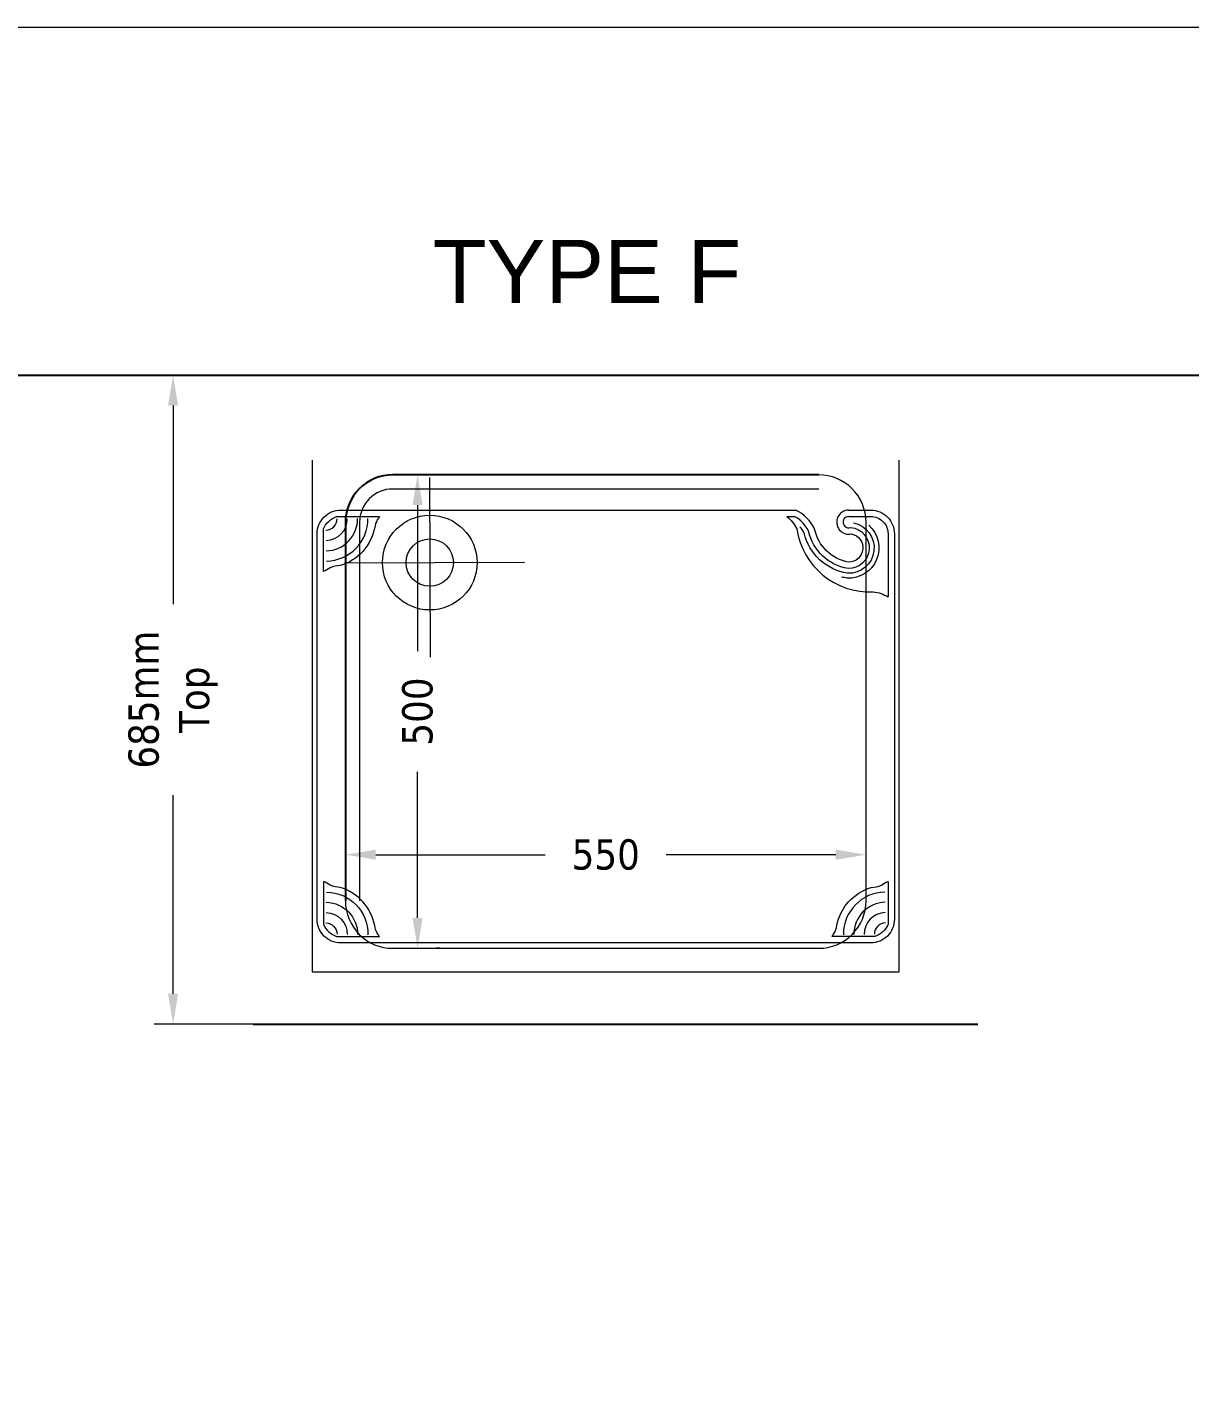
# Model space of a CAD drawing. Header units: millimetres. Extents: x 46649 to 61237, y -33954 to -18530.
# Drawn here: x 52292 to 53521, y -19966 to -18530 of the extents above; entities that cross this region are included whole.
import ezdxf

# ---------------------------------------------------------------- set-up
doc = ezdxf.new("R2010")
doc.units = ezdxf.units.MM
for name, color, linetype, lineweight in [('border', 7, 'Continuous', 0), ('e-5', 3, 'Continuous', 40), ('ed-1', 6, 'Continuous', 5), ('eo-1', 7, 'Continuous', 9), ('eo-3', 2, 'Continuous', 25), ('t-3', 2, 'Continuous', 25), ('t1-e', 1, 'Continuous', 5)]:
    doc.layers.add(name, color=color, linetype=linetype, lineweight=lineweight)
doc.styles.add('ARIAL', font='')
doc.styles.add('TAHOMA', font='', dxfattribs={"height": 32})
doc.styles.get('ARIAL').set_extended_font_data('Arial')
doc.styles.get('TAHOMA').set_extended_font_data('Tahoma')
doc.dimstyles.new('1-20', dxfattribs={"dimtxt": 32, "dimasz": 32, "dimexe": 20, "dimexo": 50, "dimgap": 30, "dimtad": 0, "dimtoh": 1, "dimdec": 5, "dimrnd": 5, "dimzin": 12, "dimdsep": 46, "dimtxsty": 'TAHOMA', "dimcen": -40, "dimclrd": 1, "dimclre": 6, "dimclrt": 2, "dimadec": 0, "dimazin": 0, "dimtfac": 1, "dimtdec": 5, "dimtmove": 0, "dimatfit": 0, "dimldrblk": 'DOT', "dimfxl": 1, "dimtolj": 1, "dimtzin": 12, "dimlwd": -1, "dimlwe": -1, "dimarcsym": 0})

# ---------------------------------------------------------------- blocks, each defined once
blk = doc.blocks.new('A$C717D2C5F')
at = {"layer": 'ed-1'}
for points in [[(0, 561.7), (0, 585, -0.414214), (25, 610), (432, 610, -0.414214), (457, 585), (457, 25, -0.414214), (432, 0), (25, 0, -0.414214), (0, 25), (0, 506)], [(6.7, 561.7), (6.7, 585, -0.414214), (25, 603.3), (91.7, 603.3)], [(6.7, 496.3, -0.116111), (19.9, 506.8, 0.382925), (86.3, 587.7, -0.127464), (91.7, 603.3, -0.127464)], [(392.2, 603.3), (437.3, 603.3, -0.206934), (450.2, 589.4), (450.2, 543.9, 0.030035), (446.7, 546.3, 0.110709), (438.7, 549.1, -0.277602), (398.4, 585.4, 0.105371), (396, 596.2, -0.056576), (392.2, 603.3, 0.414098)], [(16, 582.9, -0.707881), (71.8, 559.9, -0.023809), (70.6, 554.2)], [(403.3, 600, 0.41242), (448.3, 556.2, -2.753801)], [(414.1, 600.2, 0.41242), (448.2, 567.1, 0.41242)], [(425, 600.4, 0.41242), (448, 578, 0.41242)], [(435.9, 600.6, 0.41242), (447.9, 588.9, 0.41242)], [(0, 561.7, 1.120552), (25.1, 564.6, -0.905579), (54.9, 561.6, -0.305427), (20.1, 525.7, 0.178454), (0, 506, -3.006197)], [(6.7, 561.7, 1.225254), (18.2, 564, -0.958683), (61.6, 561, -0.304301), (22.3, 519.3, 0.162516), (6.7, 504.5, 0.162516)], [(13.4, 566.8, -0.926924), (66.7, 560.5, -0.303081), (24, 514.5, 0.068295), (17.5, 510.1, 0.068295)], [(64.8, 6.7), (19.7, 6.7, -0.206934), (6.8, 20.6), (6.8, 66.1, 0.030035), (10.3, 63.7, 0.110709), (18.3, 60.9, -0.277602), (58.6, 24.6, 0.105371), (61, 13.8, -0.056576), (64.8, 6.7, 0.414098)], [(392.2, 6.7), (437.3, 6.7, 0.206934), (450.2, 20.6), (450.2, 66.1, -0.030035), (446.7, 63.7, -0.110709), (438.7, 60.9, 0.277602), (398.4, 24.6, -0.105371), (396, 13.8, 0.056576), (392.2, 6.7, -0.414098)], [(53.7, 10, 0.41242), (8.7, 53.8, -2.753801)], [(403.3, 10, -0.41242), (448.3, 53.8, 2.753801)], [(42.9, 9.8, 0.41242), (8.8, 42.9, 0.41242)], [(32, 9.6, 0.41242), (9, 32, 0.41242)], [(414.1, 9.8, -0.41242), (448.2, 42.9, -0.41242)], [(425, 9.6, -0.41242), (448, 32, -0.41242)], [(21.1, 9.4, 0.41242), (9.1, 21.1, 0.41242)], [(435.9, 9.4, -0.41242), (447.9, 21.1, -0.41242)]]:
    blk.add_lwpolyline(points, format="xyb", dxfattribs=at)
blk.add_lwpolyline([(6.7, 496.3), (6.7, 504.5)], dxfattribs=at)
blk = doc.blocks.new('*D318')
at = {"layer": 'defpoints', "color": 0}
for p in [(53178.6, -19404.2), (52628.6, -19453), (53178.6, -19453)]:
    blk.add_point(p, dxfattribs=at)
at = {"layer": 't1-e', "color": 6}
for p, q in [((52628.6, -19403), (52628.6, -19384.2)), ((53178.6, -19403), (53178.6, -19384.2))]:
    blk.add_line(p, q, dxfattribs=at)
at = {"layer": 't1-e', "color": 1}
for p, q in [((52660.6, -19404.2), (52839.7, -19404.2)), ((53146.6, -19404.2), (52967.4, -19404.2))]:
    blk.add_line(p, q, dxfattribs=at)
for points in [[(52660.6, -19398.8), (52660.6, -19409.5), (52628.6, -19404.2)], [(53146.6, -19409.5), (53146.6, -19398.8), (53178.6, -19404.2)]]:
    blk.add_solid(points, dxfattribs=at)
at = {"layer": 't1-e', "color": 2, "insert": (52903.6, -19404.2), "char_height": 32, "attachment_point": 5, "style": 'TAHOMA'}
blk.add_mtext('\\A1;550', dxfattribs=at)
blk = doc.blocks.new('_Dot')
at = {"layer": 'e-5', "lineweight": -2}
blk.add_line((-0.5, 0), (-1, 0), dxfattribs=at)
at = {"layer": 'e-5', "const_width": 0.5}
blk.add_lwpolyline([(-0.25, 0, 1), (0.25, 0, 1)], format="xyb", close=True, dxfattribs=at)
blk = doc.blocks.new('*D319')
at = {"layer": 'defpoints', "color": 0}
for p in [(52678.6, -19003), (52678.6, -19503), (52704.8, -19503)]:
    blk.add_point(p, dxfattribs=at)
at = {"layer": 't1-e', "color": 6}
for p, q in [((52728.6, -19003), (52724.8, -19003)), ((52728.6, -19503), (52724.8, -19503))]:
    blk.add_line(p, q, dxfattribs=at)
at = {"layer": 't1-e', "color": 1}
for p, q in [((52704.8, -19035), (52704.8, -19189.2)), ((52704.8, -19471), (52704.8, -19316.8))]:
    blk.add_line(p, q, dxfattribs=at)
for points in [[(52710.1, -19035), (52699.5, -19035), (52704.8, -19003)], [(52699.5, -19471), (52710.1, -19471), (52704.8, -19503)]]:
    blk.add_solid(points, dxfattribs=at)
at = {"layer": 't1-e', "color": 2, "insert": (52704.8, -19253), "char_height": 32, "attachment_point": 5, "rotation": 90, "style": 'TAHOMA'}
blk.add_mtext('\\A1;500', dxfattribs=at)
blk = doc.blocks.new('*D320')
at = {"layer": 'defpoints', "color": 0}
for p in [(52737.2, -18898), (52446.5, -19583), (52737.2, -19583)]:
    blk.add_point(p, dxfattribs=at)
at = {"layer": 't1-e', "color": 6}
for p, q in [((52687.2, -18898), (52426.5, -18898)), ((52687.2, -19583), (52426.5, -19583))]:
    blk.add_line(p, q, dxfattribs=at)
at = {"layer": 't1-e', "color": 1}
for p, q in [((52446.5, -18930), (52446.5, -19139.8)), ((52446.5, -19551), (52446.5, -19341.2))]:
    blk.add_line(p, q, dxfattribs=at)
for points in [[(52451.8, -18930), (52441.2, -18930), (52446.5, -18898)], [(52441.2, -19551), (52451.8, -19551), (52446.5, -19583)]]:
    blk.add_solid(points, dxfattribs=at)
at = {"layer": 't1-e', "color": 2, "insert": (52446.5, -19240.5), "char_height": 32, "attachment_point": 5, "rotation": 90, "style": 'TAHOMA'}
blk.add_mtext('\\A1;685mm\\PTop', dxfattribs=at)

msp = doc.modelspace()

# ---------------------------------------------------------------- linework, layer by layer
at = {"layer": 'border'}
msp.add_lwpolyline([(61237.47042, -18530.37398), (61237.47042, -33954.2691), (46649.3202, -33954.2691), (46649.3202, -18530.37398), (61237.47042, -18530.37398)], dxfattribs=at)
at = {"layer": 'ed-1'}
for p, q in [((52717.389975, -19005.757872), (52717.992741, -19195.756916)), ((52627.675948, -19096.04294), (52817.674992, -19095.440174))]:
    msp.add_line(p, q, dxfattribs=at)
msp.add_lwpolyline([(52593.558582, -18987.548217), (52593.558582, -19528.029312), (53213.558582, -19528.029312), (53213.558582, -18987.548217)], dxfattribs=at)
msp.add_lwpolyline([(53128.558582, -19018.029312), (52678.558582, -19018.029312, 0.4142135624), (52643.558582, -19053.029312), (52643.558582, -19453.029312)], format="xyb", dxfattribs=at)
for radius in [50, 25]:
    msp.add_circle((52717.675496, -19095.75742), radius, dxfattribs=at)
at = {"layer": 'eo-1'}
msp.add_lwpolyline([(52628.558582, -19453.029312, 0.4142135624), (52678.558582, -19503.029312), (53128.558582, -19503.029312, 0.4142135624), (53178.558582, -19453.029312), (53178.558582, -19053.029312, 0.4142135624), (53128.558582, -19003.029312)], format="xyb", dxfattribs=at)
at = {"layer": 'eo-3', "ltscale": 5}
for points in [[(59943.383374, -18898.029312), (47970.041647, -18898.029312)], [(52531.0822, -19583.029312), (53296.636444, -19583.029312)]]:
    msp.add_lwpolyline(points, dxfattribs=at)
at = {"layer": 'eo-3'}
msp.add_lwpolyline([(53128.558582, -19003.029312), (52678.558582, -19003.029312, 0.4142135624), (52628.558582, -19053.029312), (52628.558582, -19453.029312)], format="xyb", dxfattribs=at)

# ---------------------------------------------------------------- block references
at = {"layer": 'eo-1', "rotation": 270}
msp.add_blockref('A$C717D2C5F', (52598.558538, -19040.352795), dxfattribs=at)

# ---------------------------------------------------------------- texts
at = {"layer": 't-3', "color": 2, "insert": (52720.776839, -18754.974192), "char_height": 66.6666667, "width": 344.93230305, "attachment_point": 1, "style": 'ARIAL'}
msp.add_mtext('TYPE F', dxfattribs=at)

# ---------------------------------------------------------------- dimensions: what is measured, and where the dimension line sits
at = {"layer": 't1-e'}
dim = msp.add_linear_dim(base=(52446.514707, -19583.029312), p1=(52737.199835, -18898.029312), p2=(52737.199835, -19583.029312), angle=90, text='<>mm\\PTop', dimstyle='1-20', dxfattribs=at)
dim.commit()
dim.dimension.update_dxf_attribs({"geometry": '*D320', "text_midpoint": (52446.514707, -19240.529312)})
dim = msp.add_linear_dim(base=(52704.796223, -19503.029312), p1=(52678.558582, -19003.029312), p2=(52678.558582, -19503.029312), angle=90, dimstyle='1-20', dxfattribs=at)
dim.commit()
dim.dimension.update_dxf_attribs({"geometry": '*D319', "text_midpoint": (52704.796223, -19253.029312)})
dim = msp.add_linear_dim(base=(53178.558582, -19404.161788), p1=(52628.558582, -19453.029312), p2=(53178.558582, -19453.029312), dimstyle='1-20', dxfattribs=at)
dim.commit()
dim.dimension.update_dxf_attribs({"geometry": '*D318', "text_midpoint": (52903.558582, -19404.161788)})

doc.saveas('drawing.dxf')
